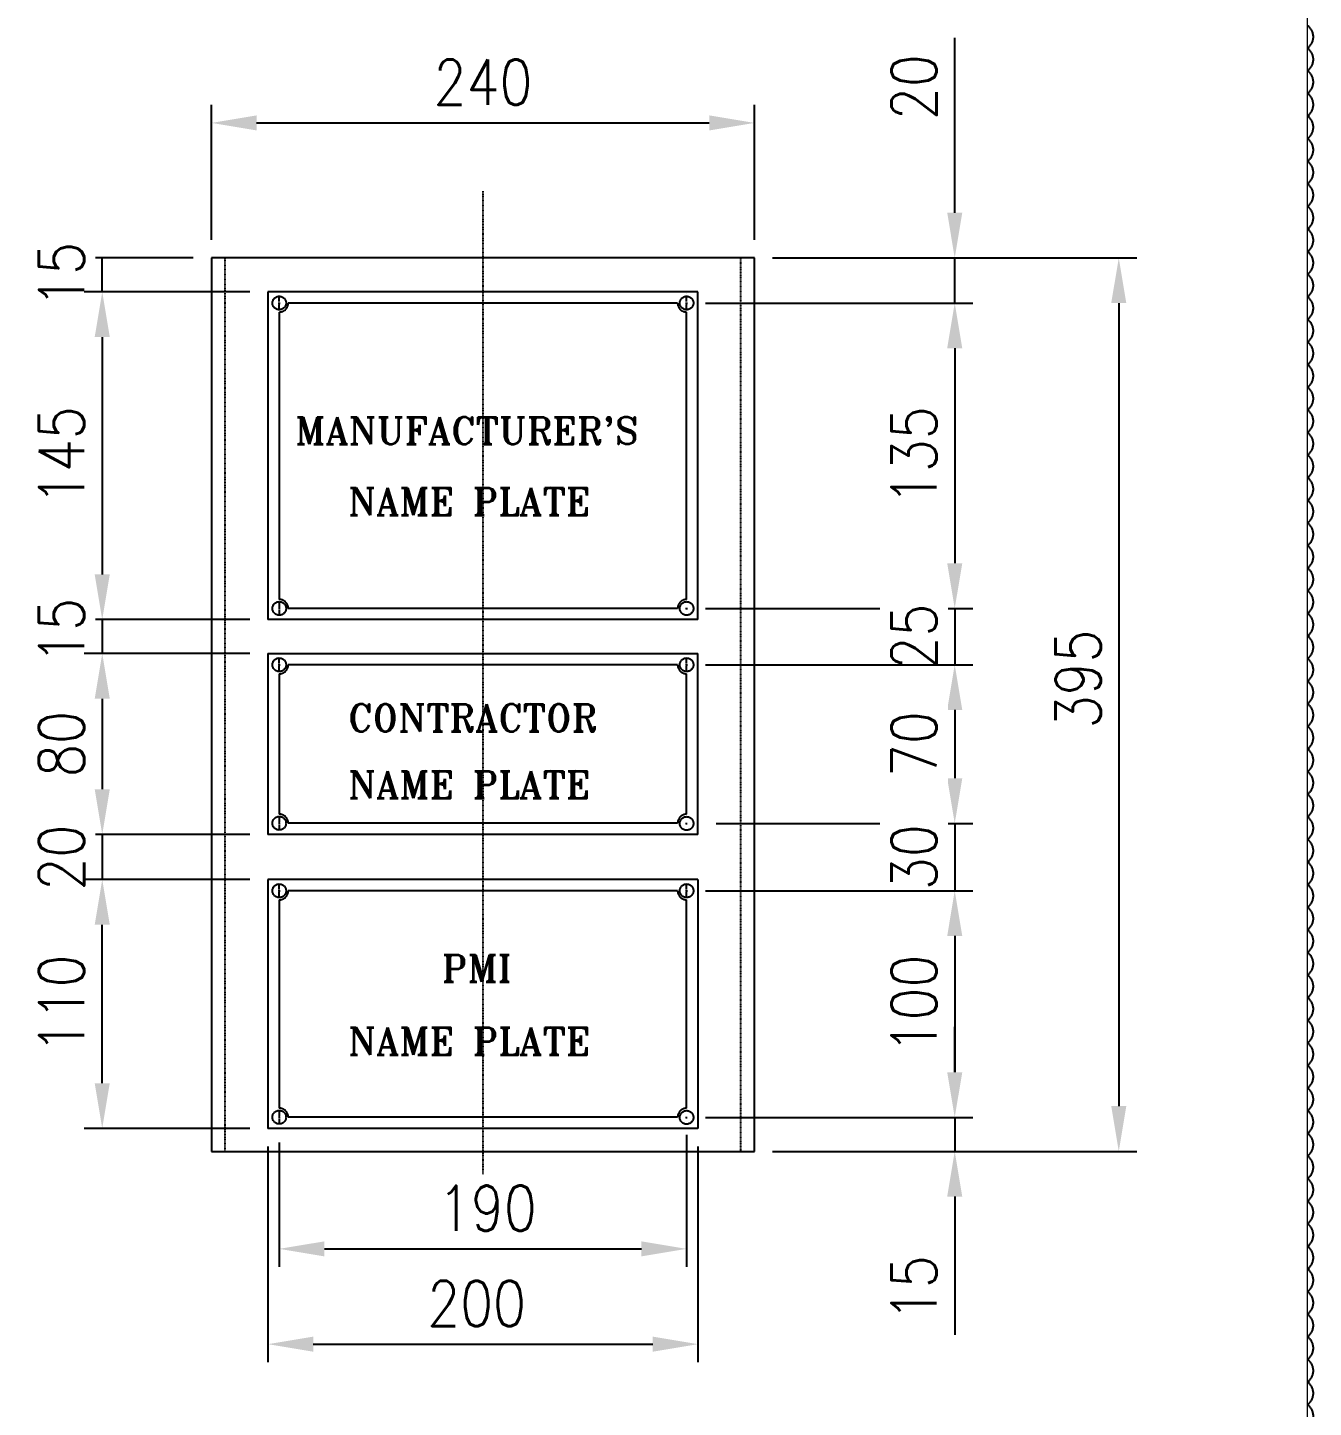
# Model space of a CAD drawing. Header units: inches. Extents: x -23478 to -9690, y -25762 to 11324.
# Drawn here: x -19189 to -18621, y 8364 to 8974 of the extents above; entities that cross this region are included whole.
import ezdxf

# ---------------------------------------------------------------- set-up
doc = ezdxf.new("R2010")
doc.units = ezdxf.units.IN
doc.header["$LTSCALE"] = 200
doc.header["$MEASUREMENT"] = 0
for name, pattern in [('CENTER', [2, 1.25, -0.25, 0.25, -0.25]), ('CENTER2', [1.125, 0.75, -0.125, 0.125, -0.125]), ('DASHED', [0.75, 0.5, -0.25]), ('DASHED2', [0.375, 0.25, -0.125])]:
    doc.linetypes.add(name, pattern=pattern)
doc.layers.add('CENTER', color=1, linetype='CENTER')
doc.layers.add('DIMENSION', color=8, linetype='Continuous')
doc.layers.add('OBJECT', color=7, linetype='Continuous', lineweight=18)
doc.styles.add('ROMANS', font='romans.shx', dxfattribs={"width": 0.85})
doc.styles.add('ROMANT', font='romant.shx')
doc.dimstyles.new('VEP-8$0', dxfattribs={"dimscale": 8, "dimtxt": 2.5, "dimasz": 2.5, "dimexe": 1, "dimexo": 1, "dimgap": 1, "dimtad": 1, "dimdec": 1, "dimlfac": -1, "dimzin": 9, "dimdsep": 46, "dimtxsty": 'ROMANS', "dimcen": 0, "dimclrd": 256, "dimclre": 256, "dimclrt": 3, "dimadec": 0, "dimazin": 2, "dimtfac": 1, "dimtdec": 1, "dimtmove": 0, "dimatfit": 3, "dimfxl": 1, "dimlwd": -1, "dimlwe": -1, "dimarcsym": 1})

# ---------------------------------------------------------------- blocks, each defined once
blk = doc.blocks.new('*U167')
at = {"layer": 'DIMENSION', "color": 0, "linetype": 'CENTER2', "transparency": 16777216}
for p, q in [((-0.32, 0), (-0.3002, 0)), ((0, 0.6004), (0, 3.122)), ((0.3002, 0), (0.32, 0)), ((0, -3.122), (0, -0.6004))]:
    blk.add_line(p, q, dxfattribs=at)
at = {"layer": 'DIMENSION', "color": 0, "linetype": 'Continuous', "transparency": 16777216}
for p, q in [((-0.3002, 0), (0.3002, 0)), ((0, -0.3002), (0, 0.3002))]:
    blk.add_line(p, q, dxfattribs=at)
blk = doc.blocks.new('*U168')
at = {"layer": 'DIMENSION', "color": 0, "linetype": 'CENTER2', "transparency": 16777216}
for p, q in [((-0.32, 0), (-0.3002, 0)), ((0, 0.6004), (0, 3.122)), ((0.3002, 0), (0.32, 0)), ((0, -3.122), (0, -0.6004))]:
    blk.add_line(p, q, dxfattribs=at)
at = {"layer": 'DIMENSION', "color": 0, "linetype": 'Continuous', "transparency": 16777216}
for p, q in [((-0.3002, 0), (0.3002, 0)), ((0, -0.3002), (0, 0.3002))]:
    blk.add_line(p, q, dxfattribs=at)
blk = doc.blocks.new('*U169')
at = {"layer": 'DIMENSION', "color": 0, "linetype": 'CENTER2', "transparency": 16777216}
for p, q in [((-0.32, 0), (-0.3002, 0)), ((0, 0.3002), (0, 0.32)), ((0.3002, 0), (0.32, 0)), ((0, -0.32), (0, -0.3002))]:
    blk.add_line(p, q, dxfattribs=at)
at = {"layer": 'DIMENSION', "color": 0, "linetype": 'Continuous', "transparency": 16777216}
for p, q in [((-0.3002, 0), (0.3002, 0)), ((0, -0.3002), (0, 0.3002))]:
    blk.add_line(p, q, dxfattribs=at)
blk = doc.blocks.new('*U170')
at = {"layer": 'DIMENSION', "color": 0, "linetype": 'CENTER2', "transparency": 16777216}
for p, q in [((-0.32, 0), (-0.3002, 0)), ((0, 0.6004), (0, 3.122)), ((0.3002, 0), (0.32, 0)), ((0, -3.122), (0, -0.6004))]:
    blk.add_line(p, q, dxfattribs=at)
at = {"layer": 'DIMENSION', "color": 0, "linetype": 'Continuous', "transparency": 16777216}
for p, q in [((-0.3002, 0), (0.3002, 0)), ((0, -0.3002), (0, 0.3002))]:
    blk.add_line(p, q, dxfattribs=at)
blk = doc.blocks.new('*U171')
at = {"layer": 'DIMENSION', "color": 0, "linetype": 'CENTER2', "transparency": 16777216}
for p, q in [((-0.32, 0), (-0.3002, 0)), ((0, 0.6004), (0, 3.122)), ((0.3002, 0), (0.32, 0)), ((0, -3.122), (0, -0.6004))]:
    blk.add_line(p, q, dxfattribs=at)
at = {"layer": 'DIMENSION', "color": 0, "linetype": 'Continuous', "transparency": 16777216}
for p, q in [((-0.3002, 0), (0.3002, 0)), ((0, -0.3002), (0, 0.3002))]:
    blk.add_line(p, q, dxfattribs=at)
blk = doc.blocks.new('*U172')
at = {"layer": 'DIMENSION', "color": 0, "linetype": 'CENTER2', "transparency": 16777216}
for p, q in [((-0.32, 0), (-0.3002, 0)), ((0, 0.6004), (0, 3.122)), ((0.3002, 0), (0.32, 0)), ((0, -3.122), (0, -0.6004))]:
    blk.add_line(p, q, dxfattribs=at)
at = {"layer": 'DIMENSION', "color": 0, "linetype": 'Continuous', "transparency": 16777216}
for p, q in [((-0.3002, 0), (0.3002, 0)), ((0, -0.3002), (0, 0.3002))]:
    blk.add_line(p, q, dxfattribs=at)
blk = doc.blocks.new('*U173')
at = {"layer": 'DIMENSION', "color": 0, "linetype": 'CENTER2', "transparency": 16777216}
for p, q in [((-0.32, 0), (-0.3002, 0)), ((0, 0.3002), (0, 0.32)), ((0.3002, 0), (0.32, 0)), ((0, -0.32), (0, -0.3002))]:
    blk.add_line(p, q, dxfattribs=at)
at = {"layer": 'DIMENSION', "color": 0, "linetype": 'Continuous', "transparency": 16777216}
for p, q in [((-0.3002, 0), (0.3002, 0)), ((0, -0.3002), (0, 0.3002))]:
    blk.add_line(p, q, dxfattribs=at)
blk = doc.blocks.new('*U174')
at = {"layer": 'DIMENSION', "color": 0, "linetype": 'CENTER2', "transparency": 16777216}
for p, q in [((-0.32, 0), (-0.3002, 0)), ((0, 0.6004), (0, 3.122)), ((0.3002, 0), (0.32, 0)), ((0, -3.122), (0, -0.6004))]:
    blk.add_line(p, q, dxfattribs=at)
at = {"layer": 'DIMENSION', "color": 0, "linetype": 'Continuous', "transparency": 16777216}
for p, q in [((-0.3002, 0), (0.3002, 0)), ((0, -0.3002), (0, 0.3002))]:
    blk.add_line(p, q, dxfattribs=at)
blk = doc.blocks.new('*U175')
at = {"layer": 'DIMENSION', "color": 0, "linetype": 'CENTER2', "transparency": 16777216}
for p, q in [((-0.32, 0), (-0.3002, 0)), ((0, 0.6004), (0, 3.122)), ((0.3002, 0), (0.32, 0)), ((0, -3.122), (0, -0.6004))]:
    blk.add_line(p, q, dxfattribs=at)
at = {"layer": 'DIMENSION', "color": 0, "linetype": 'Continuous', "transparency": 16777216}
for p, q in [((-0.3002, 0), (0.3002, 0)), ((0, -0.3002), (0, 0.3002))]:
    blk.add_line(p, q, dxfattribs=at)
blk = doc.blocks.new('*U176')
at = {"layer": 'DIMENSION', "color": 0, "linetype": 'CENTER2', "transparency": 16777216}
for p, q in [((-0.32, 0), (-0.3002, 0)), ((0, 0.6004), (0, 3.122)), ((0.3002, 0), (0.32, 0)), ((0, -3.122), (0, -0.6004))]:
    blk.add_line(p, q, dxfattribs=at)
at = {"layer": 'DIMENSION', "color": 0, "linetype": 'Continuous', "transparency": 16777216}
for p, q in [((-0.3002, 0), (0.3002, 0)), ((0, -0.3002), (0, 0.3002))]:
    blk.add_line(p, q, dxfattribs=at)
blk = doc.blocks.new('*U177')
at = {"layer": 'DIMENSION', "color": 0, "linetype": 'CENTER2', "transparency": 16777216}
for p, q in [((-0.32, 0), (-0.3002, 0)), ((0, 0.3002), (0, 0.32)), ((0.3002, 0), (0.32, 0)), ((0, -0.32), (0, -0.3002))]:
    blk.add_line(p, q, dxfattribs=at)
at = {"layer": 'DIMENSION', "color": 0, "linetype": 'Continuous', "transparency": 16777216}
for p, q in [((-0.3002, 0), (0.3002, 0)), ((0, -0.3002), (0, 0.3002))]:
    blk.add_line(p, q, dxfattribs=at)
blk = doc.blocks.new('*U178')
at = {"layer": 'DIMENSION', "color": 0, "linetype": 'CENTER2', "transparency": 16777216}
for p, q in [((-0.32, 0), (-0.3002, 0)), ((0, 0.6004), (0, 3.122)), ((0.3002, 0), (0.32, 0)), ((0, -3.122), (0, -0.6004))]:
    blk.add_line(p, q, dxfattribs=at)
at = {"layer": 'DIMENSION', "color": 0, "linetype": 'Continuous', "transparency": 16777216}
for p, q in [((-0.3002, 0), (0.3002, 0)), ((0, -0.3002), (0, 0.3002))]:
    blk.add_line(p, q, dxfattribs=at)
blk = doc.blocks.new('*D179')
at = {"layer": 'Defpoints', "color": 0, "linetype": 'DASHED2', "transparency": 16777216}
for p in [(-19108.01, 8872.4), (-19083, 8857.39)]:
    blk.add_point(p, dxfattribs=at)
at = {"layer": 'DIMENSION', "transparency": 16777216}
for p, q in [((-19116.01, 8872.4), (-19164.28, 8872.4)), ((-19156.28, 8857.39), (-19156.28, 8872.4)), ((-19091, 8857.39), (-19164.28, 8857.39))]:
    blk.add_line(p, q, dxfattribs=at)
at = {"layer": 'DIMENSION', "color": 3, "linetype": 'DASHED2', "transparency": 16777216, "insert": (-19174.28, 8864.89), "char_height": 20, "attachment_point": 5, "rotation": 90, "style": 'ROMANS', "bg_fill": 3, "box_fill_scale": 1.25, "bg_fill_color": 256, "bg_fill_true_color": 13158600, "bg_fill_transparency": 0}
blk.add_mtext('15', dxfattribs=at)
at = {"layer": 'Defpoints', "color": 0, "linetype": 'DASHED2', "transparency": 16777216}
blk.add_point((-19156.28, 8872.4), dxfattribs=at)
blk = doc.blocks.new('*D180')
at = {"layer": 'Defpoints', "color": 0, "linetype": 'DASHED2', "transparency": 16777216}
for p in [(-19083, 8857.39), (-19156.28, 8712.39), (-19083, 8712.39)]:
    blk.add_point(p, dxfattribs=at)
at = {"layer": 'DIMENSION', "transparency": 16777216}
for p, q in [((-19091, 8857.39), (-19164.28, 8857.39)), ((-19156.28, 8837.39), (-19156.28, 8732.39)), ((-19091, 8712.39), (-19164.28, 8712.39))]:
    blk.add_line(p, q, dxfattribs=at)
at = {"layer": 'DIMENSION', "linetype": 'DASHED2', "transparency": 16777216}
for points in [[(-19159.62, 8837.39), (-19152.95, 8837.39), (-19156.28, 8857.39)], [(-19159.62, 8732.39), (-19152.95, 8732.39), (-19156.28, 8712.39)]]:
    blk.add_solid(points, dxfattribs=at)
at = {"layer": 'DIMENSION', "color": 3, "linetype": 'DASHED2', "transparency": 16777216, "insert": (-19174.28, 8784.89), "char_height": 20, "attachment_point": 5, "rotation": 90, "style": 'ROMANS', "bg_fill": 3, "box_fill_scale": 1.25, "bg_fill_color": 256, "bg_fill_true_color": 13158600, "bg_fill_transparency": 0}
blk.add_mtext('145', dxfattribs=at)
blk = doc.blocks.new('*D182')
at = {"layer": 'Defpoints', "color": 0, "linetype": 'DASHED2', "transparency": 16777216}
for p in [(-19083, 8712.39), (-19083, 8697.38)]:
    blk.add_point(p, dxfattribs=at)
at = {"layer": 'DIMENSION', "transparency": 16777216}
for p, q in [((-19091, 8712.39), (-19164.28, 8712.39)), ((-19156.28, 8712.39), (-19156.28, 8697.38)), ((-19091, 8697.38), (-19164.28, 8697.38))]:
    blk.add_line(p, q, dxfattribs=at)
at = {"layer": 'DIMENSION', "color": 3, "linetype": 'DASHED2', "transparency": 16777216, "insert": (-19174.28, 8707.4), "char_height": 20, "attachment_point": 5, "rotation": 90, "style": 'ROMANS', "bg_fill": 3, "box_fill_scale": 1.25, "bg_fill_color": 256, "bg_fill_true_color": 13158600, "bg_fill_transparency": 0}
blk.add_mtext('15', dxfattribs=at)
at = {"layer": 'Defpoints', "color": 0, "linetype": 'DASHED2', "transparency": 16777216}
blk.add_point((-19156.28, 8697.38), dxfattribs=at)
blk = doc.blocks.new('*D183')
at = {"layer": 'Defpoints', "color": 0, "linetype": 'DASHED2', "transparency": 16777216}
for p in [(-19083, 8697.38), (-19156.28, 8617.38), (-19083, 8617.38)]:
    blk.add_point(p, dxfattribs=at)
at = {"layer": 'DIMENSION', "transparency": 16777216}
for p, q in [((-19091, 8697.38), (-19164.28, 8697.38)), ((-19156.28, 8677.38), (-19156.28, 8637.38)), ((-19091, 8617.38), (-19164.28, 8617.38))]:
    blk.add_line(p, q, dxfattribs=at)
at = {"layer": 'DIMENSION', "linetype": 'DASHED2', "transparency": 16777216}
for points in [[(-19159.62, 8677.38), (-19152.95, 8677.38), (-19156.28, 8697.38)], [(-19159.62, 8637.38), (-19152.95, 8637.38), (-19156.28, 8617.38)]]:
    blk.add_solid(points, dxfattribs=at)
at = {"layer": 'DIMENSION', "color": 3, "linetype": 'DASHED2', "transparency": 16777216, "insert": (-19174.28, 8657.38), "char_height": 20, "attachment_point": 5, "rotation": 90, "style": 'ROMANS', "bg_fill": 3, "box_fill_scale": 1.25, "bg_fill_color": 256, "bg_fill_true_color": 13158600, "bg_fill_transparency": 0}
blk.add_mtext('80', dxfattribs=at)
blk = doc.blocks.new('*D184')
at = {"layer": 'Defpoints', "color": 0, "linetype": 'DASHED2', "transparency": 16777216}
for p in [(-19083, 8617.38), (-19083, 8597.42)]:
    blk.add_point(p, dxfattribs=at)
at = {"layer": 'DIMENSION', "transparency": 16777216}
for p, q in [((-19091, 8617.38), (-19164.28, 8617.38)), ((-19156.28, 8617.38), (-19156.28, 8597.42)), ((-19091, 8597.42), (-19164.28, 8597.42))]:
    blk.add_line(p, q, dxfattribs=at)
at = {"layer": 'DIMENSION', "color": 3, "linetype": 'DASHED2', "transparency": 16777216, "insert": (-19174.28, 8607.11), "char_height": 20, "attachment_point": 5, "rotation": 90, "style": 'ROMANS', "bg_fill": 3, "box_fill_scale": 1.25, "bg_fill_color": 256, "bg_fill_true_color": 13158600, "bg_fill_transparency": 0}
blk.add_mtext('20', dxfattribs=at)
at = {"layer": 'Defpoints', "color": 0, "linetype": 'DASHED2', "transparency": 16777216}
blk.add_point((-19156.28, 8597.42), dxfattribs=at)
blk = doc.blocks.new('*D185')
at = {"layer": 'Defpoints', "color": 0, "linetype": 'DASHED2', "transparency": 16777216}
for p in [(-19156.28, 8597.42), (-19083, 8597.42), (-19083, 8487.35)]:
    blk.add_point(p, dxfattribs=at)
at = {"layer": 'DIMENSION', "transparency": 16777216}
for p, q in [((-19091, 8597.42), (-19164.28, 8597.42)), ((-19156.28, 8507.35), (-19156.28, 8577.42)), ((-19091, 8487.35), (-19164.28, 8487.35))]:
    blk.add_line(p, q, dxfattribs=at)
at = {"layer": 'DIMENSION', "linetype": 'DASHED2', "transparency": 16777216}
for points in [[(-19159.62, 8577.42), (-19152.95, 8577.42), (-19156.28, 8597.42)], [(-19159.62, 8507.35), (-19152.95, 8507.35), (-19156.28, 8487.35)]]:
    blk.add_solid(points, dxfattribs=at)
at = {"layer": 'DIMENSION', "color": 3, "linetype": 'DASHED2', "transparency": 16777216, "insert": (-19174.28, 8542.38), "char_height": 20, "attachment_point": 5, "rotation": 90, "style": 'ROMANS', "bg_fill": 3, "box_fill_scale": 1.25, "bg_fill_color": 256, "bg_fill_true_color": 13158600, "bg_fill_transparency": 0}
blk.add_mtext('110', dxfattribs=at)
blk = doc.blocks.new('*D186')
at = {"layer": 'Defpoints', "color": 0, "linetype": 'DASHED2', "transparency": 16777216}
for p in [(-18867.85, 8872.4), (-18867.85, 8477.19), (-18706.78, 8477.19)]:
    blk.add_point(p, dxfattribs=at)
at = {"layer": 'DIMENSION', "transparency": 16777216}
for p, q in [((-18859.85, 8872.4), (-18698.78, 8872.4)), ((-18706.78, 8852.4), (-18706.78, 8497.19)), ((-18859.85, 8477.19), (-18698.78, 8477.19))]:
    blk.add_line(p, q, dxfattribs=at)
at = {"layer": 'DIMENSION', "linetype": 'DASHED2', "transparency": 16777216}
for points in [[(-18710.12, 8852.4), (-18703.45, 8852.4), (-18706.78, 8872.4)], [(-18710.12, 8497.19), (-18703.45, 8497.19), (-18706.78, 8477.19)]]:
    blk.add_solid(points, dxfattribs=at)
at = {"layer": 'DIMENSION', "color": 3, "linetype": 'DASHED2', "transparency": 16777216, "insert": (-18724.78, 8686.18), "char_height": 20, "attachment_point": 5, "rotation": 90, "style": 'ROMANS', "bg_fill": 3, "box_fill_scale": 1.25, "bg_fill_color": 256, "bg_fill_true_color": 13158600, "bg_fill_transparency": 0}
blk.add_mtext('395', dxfattribs=at)
blk = doc.blocks.new('*D187')
at = {"layer": 'Defpoints', "color": 0, "linetype": 'DASHED2', "transparency": 16777216}
for p in [(-18867.85, 8872.4), (-18897.55, 8852.44), (-18779.32, 8852.44)]:
    blk.add_point(p, dxfattribs=at)
at = {"layer": 'DIMENSION', "transparency": 16777216}
for p, q in [((-18779.32, 8892.4), (-18779.32, 8969.69)), ((-18859.85, 8872.4), (-18771.32, 8872.4)), ((-18779.32, 8852.44), (-18779.32, 8872.4)), ((-18889.55, 8852.44), (-18771.32, 8852.44)), ((-18779.32, 8832.44), (-18779.32, 8812.44))]:
    blk.add_line(p, q, dxfattribs=at)
at = {"layer": 'DIMENSION', "linetype": 'DASHED2', "transparency": 16777216}
for points in [[(-18782.65, 8892.4), (-18775.98, 8892.4), (-18779.32, 8872.4)], [(-18782.65, 8832.44), (-18775.98, 8832.44), (-18779.32, 8852.44)]]:
    blk.add_solid(points, dxfattribs=at)
at = {"layer": 'DIMENSION', "color": 3, "linetype": 'DASHED2', "transparency": 16777216, "insert": (-18797.32, 8947.93), "char_height": 20, "attachment_point": 5, "rotation": 90, "style": 'ROMANS', "bg_fill": 3, "box_fill_scale": 1.25, "bg_fill_color": 256, "bg_fill_true_color": 13158600, "bg_fill_transparency": 0}
blk.add_mtext('20', dxfattribs=at)
blk = doc.blocks.new('*D188')
at = {"layer": 'Defpoints', "color": 0, "linetype": 'DASHED2', "transparency": 16777216}
for p in [(-18897.55, 8852.44), (-18897.55, 8717.35), (-18779.32, 8717.35)]:
    blk.add_point(p, dxfattribs=at)
at = {"layer": 'DIMENSION', "transparency": 16777216}
for p, q in [((-18889.55, 8852.44), (-18771.32, 8852.44)), ((-18779.32, 8832.44), (-18779.32, 8737.35)), ((-18889.55, 8717.35), (-18771.32, 8717.35))]:
    blk.add_line(p, q, dxfattribs=at)
at = {"layer": 'DIMENSION', "linetype": 'DASHED2', "transparency": 16777216}
for points in [[(-18782.65, 8832.44), (-18775.98, 8832.44), (-18779.32, 8852.44)], [(-18782.65, 8737.35), (-18775.98, 8737.35), (-18779.32, 8717.35)]]:
    blk.add_solid(points, dxfattribs=at)
at = {"layer": 'DIMENSION', "color": 3, "linetype": 'DASHED2', "transparency": 16777216, "insert": (-18797.32, 8784.89), "char_height": 20, "attachment_point": 5, "rotation": 90, "style": 'ROMANS', "bg_fill": 3, "box_fill_scale": 1.25, "bg_fill_color": 256, "bg_fill_true_color": 13158600, "bg_fill_transparency": 0}
blk.add_mtext('135', dxfattribs=at)
blk = doc.blocks.new('*D189')
at = {"layer": 'Defpoints', "color": 0, "linetype": 'DASHED2', "transparency": 16777216}
for p in [(-18897.55, 8717.35), (-18897.55, 8692.43)]:
    blk.add_point(p, dxfattribs=at)
at = {"layer": 'DIMENSION', "transparency": 16777216}
for p, q in [((-18889.55, 8717.35), (-18771.32, 8717.35)), ((-18779.32, 8717.35), (-18779.32, 8692.43)), ((-18889.55, 8692.43), (-18771.32, 8692.43))]:
    blk.add_line(p, q, dxfattribs=at)
at = {"layer": 'DIMENSION', "color": 3, "linetype": 'DASHED2', "transparency": 16777216, "insert": (-18797.32, 8704.89), "char_height": 20, "attachment_point": 5, "rotation": 90, "style": 'ROMANS', "bg_fill": 3, "box_fill_scale": 1.25, "bg_fill_color": 256, "bg_fill_true_color": 13158600, "bg_fill_transparency": 0}
blk.add_mtext('25', dxfattribs=at)
at = {"layer": 'Defpoints', "color": 0, "linetype": 'DASHED2', "transparency": 16777216}
blk.add_point((-18779.32, 8692.43), dxfattribs=at)
blk = doc.blocks.new('*D190')
at = {"layer": 'Defpoints', "color": 0, "linetype": 'DASHED2', "transparency": 16777216}
for p in [(-18897.55, 8692.43), (-18892.86, 8622.24), (-18779.32, 8622.24)]:
    blk.add_point(p, dxfattribs=at)
at = {"layer": 'DIMENSION', "transparency": 16777216}
for p, q in [((-18889.55, 8692.43), (-18771.32, 8692.43)), ((-18779.32, 8672.43), (-18779.32, 8642.24)), ((-18884.86, 8622.24), (-18771.32, 8622.24))]:
    blk.add_line(p, q, dxfattribs=at)
at = {"layer": 'DIMENSION', "linetype": 'DASHED2', "transparency": 16777216}
for points in [[(-18782.65, 8672.43), (-18775.98, 8672.43), (-18779.32, 8692.43)], [(-18782.65, 8642.24), (-18775.98, 8642.24), (-18779.32, 8622.24)]]:
    blk.add_solid(points, dxfattribs=at)
at = {"layer": 'DIMENSION', "color": 3, "linetype": 'DASHED2', "transparency": 16777216, "insert": (-18797.32, 8657.34), "char_height": 20, "attachment_point": 5, "rotation": 90, "style": 'ROMANS', "bg_fill": 3, "box_fill_scale": 1.25, "bg_fill_color": 256, "bg_fill_true_color": 13158600, "bg_fill_transparency": 0}
blk.add_mtext('70', dxfattribs=at)
blk = doc.blocks.new('*D191')
at = {"layer": 'Defpoints', "color": 0, "linetype": 'DASHED2', "transparency": 16777216}
for p in [(-18892.86, 8622.24), (-18897.55, 8592.46)]:
    blk.add_point(p, dxfattribs=at)
at = {"layer": 'DIMENSION', "transparency": 16777216}
for p, q in [((-18884.86, 8622.24), (-18771.32, 8622.24)), ((-18779.32, 8622.24), (-18779.32, 8592.46)), ((-18889.55, 8592.46), (-18771.32, 8592.46))]:
    blk.add_line(p, q, dxfattribs=at)
at = {"layer": 'DIMENSION', "color": 3, "linetype": 'DASHED2', "transparency": 16777216, "insert": (-18797.32, 8607.35), "char_height": 20, "attachment_point": 5, "rotation": 90, "style": 'ROMANS', "bg_fill": 3, "box_fill_scale": 1.25, "bg_fill_color": 256, "bg_fill_true_color": 13158600, "bg_fill_transparency": 0}
blk.add_mtext('30', dxfattribs=at)
at = {"layer": 'Defpoints', "color": 0, "linetype": 'DASHED2', "transparency": 16777216}
blk.add_point((-18779.32, 8592.46), dxfattribs=at)
blk = doc.blocks.new('*D192')
at = {"layer": 'Defpoints', "color": 0, "linetype": 'DASHED2', "transparency": 16777216}
for p in [(-18897.55, 8592.46), (-18897.57, 8492.21), (-18779.32, 8492.21)]:
    blk.add_point(p, dxfattribs=at)
at = {"layer": 'DIMENSION', "transparency": 16777216}
for p, q in [((-18889.55, 8592.46), (-18771.32, 8592.46)), ((-18779.32, 8572.46), (-18779.32, 8512.21)), ((-18889.57, 8492.21), (-18771.32, 8492.21))]:
    blk.add_line(p, q, dxfattribs=at)
at = {"layer": 'DIMENSION', "linetype": 'DASHED2', "transparency": 16777216}
for points in [[(-18782.65, 8572.46), (-18775.98, 8572.46), (-18779.32, 8592.46)], [(-18782.65, 8512.21), (-18775.98, 8512.21), (-18779.32, 8492.21)]]:
    blk.add_solid(points, dxfattribs=at)
at = {"layer": 'DIMENSION', "color": 3, "linetype": 'DASHED2', "transparency": 16777216, "insert": (-18797.32, 8542.34), "char_height": 20, "attachment_point": 5, "rotation": 90, "style": 'ROMANS', "bg_fill": 3, "box_fill_scale": 1.25, "bg_fill_color": 256, "bg_fill_true_color": 13158600, "bg_fill_transparency": 0}
blk.add_mtext('100', dxfattribs=at)
blk = doc.blocks.new('*D193')
at = {"layer": 'Defpoints', "color": 0, "linetype": 'DASHED2', "transparency": 16777216}
for p in [(-18897.57, 8492.21), (-18867.85, 8477.19), (-18779.32, 8477.19)]:
    blk.add_point(p, dxfattribs=at)
at = {"layer": 'DIMENSION', "transparency": 16777216}
for p, q in [((-18779.32, 8512.21), (-18779.32, 8532.21)), ((-18889.57, 8492.21), (-18771.32, 8492.21)), ((-18779.32, 8492.21), (-18779.32, 8477.19)), ((-18859.85, 8477.19), (-18771.32, 8477.19)), ((-18779.32, 8457.19), (-18779.32, 8396.09))]:
    blk.add_line(p, q, dxfattribs=at)
at = {"layer": 'DIMENSION', "linetype": 'DASHED2', "transparency": 16777216}
for points in [[(-18782.65, 8512.21), (-18775.98, 8512.21), (-18779.32, 8492.21)], [(-18782.65, 8457.19), (-18775.98, 8457.19), (-18779.32, 8477.19)]]:
    blk.add_solid(points, dxfattribs=at)
at = {"layer": 'DIMENSION', "color": 3, "linetype": 'DASHED2', "transparency": 16777216, "insert": (-18797.32, 8416.64), "char_height": 20, "attachment_point": 5, "rotation": 90, "style": 'ROMANS', "bg_fill": 3, "box_fill_scale": 1.25, "bg_fill_color": 256, "bg_fill_true_color": 13158600, "bg_fill_transparency": 0}
blk.add_mtext('15', dxfattribs=at)
blk = doc.blocks.new('*D194')
at = {"layer": 'Defpoints', "color": 0, "linetype": 'DASHED2', "transparency": 16777216}
for p in [(-18897.89, 8492.53), (-19078.01, 8489.18), (-18897.89, 8434.06)]:
    blk.add_point(p, dxfattribs=at)
at = {"layer": 'DIMENSION', "transparency": 16777216}
for p, q in [((-18897.89, 8484.53), (-18897.89, 8426.06)), ((-19078.01, 8481.18), (-19078.01, 8426.06)), ((-19058.01, 8434.06), (-18917.89, 8434.06))]:
    blk.add_line(p, q, dxfattribs=at)
at = {"layer": 'DIMENSION', "linetype": 'DASHED2', "transparency": 16777216}
for points in [[(-19058.01, 8437.39), (-19058.01, 8430.73), (-19078.01, 8434.06)], [(-18917.89, 8437.39), (-18917.89, 8430.73), (-18897.89, 8434.06)]]:
    blk.add_solid(points, dxfattribs=at)
at = {"layer": 'DIMENSION', "color": 3, "linetype": 'DASHED2', "transparency": 16777216, "insert": (-18985.97, 8452.06), "char_height": 20, "attachment_point": 5, "style": 'ROMANS', "bg_fill": 3, "box_fill_scale": 1.25, "bg_fill_color": 256, "bg_fill_true_color": 13158600, "bg_fill_transparency": 0}
blk.add_mtext('190', dxfattribs=at)
blk = doc.blocks.new('*D195')
at = {"layer": 'Defpoints', "color": 0, "linetype": 'DASHED2', "transparency": 16777216}
for p in [(-19083, 8487.35), (-18892.86, 8487.35), (-18892.86, 8391.91)]:
    blk.add_point(p, dxfattribs=at)
at = {"layer": 'DIMENSION', "transparency": 16777216}
for p, q in [((-19083, 8479.35), (-19083, 8383.91)), ((-18892.86, 8479.35), (-18892.86, 8383.91)), ((-19063, 8391.91), (-18912.86, 8391.91))]:
    blk.add_line(p, q, dxfattribs=at)
at = {"layer": 'DIMENSION', "linetype": 'DASHED2', "transparency": 16777216}
for points in [[(-19063, 8395.24), (-19063, 8388.57), (-19083, 8391.91)], [(-18912.86, 8395.24), (-18912.86, 8388.57), (-18892.86, 8391.91)]]:
    blk.add_solid(points, dxfattribs=at)
at = {"layer": 'DIMENSION', "color": 3, "linetype": 'DASHED2', "transparency": 16777216, "insert": (-18990.76, 8409.91), "char_height": 20, "attachment_point": 5, "style": 'ROMANS', "bg_fill": 3, "box_fill_scale": 1.25, "bg_fill_color": 256, "bg_fill_true_color": 13158600, "bg_fill_transparency": 0}
blk.add_mtext('200', dxfattribs=at)
blk = doc.blocks.new('*D181')
at = {"layer": 'Defpoints', "color": 0, "linetype": 'DASHED2', "transparency": 16777216}
for p in [(-18867.85, 8932.11), (-19108.01, 8872.4), (-18867.85, 8872.4)]:
    blk.add_point(p, dxfattribs=at)
at = {"layer": 'DIMENSION', "transparency": 16777216}
for p, q in [((-19108.01, 8880.4), (-19108.01, 8940.11)), ((-18867.85, 8880.4), (-18867.85, 8940.11)), ((-19088.01, 8932.11), (-18887.85, 8932.11))]:
    blk.add_line(p, q, dxfattribs=at)
at = {"layer": 'DIMENSION', "linetype": 'DASHED2', "transparency": 16777216}
for points in [[(-19088.01, 8935.44), (-19088.01, 8928.78), (-19108.01, 8932.11)], [(-18887.85, 8935.44), (-18887.85, 8928.78), (-18867.85, 8932.11)]]:
    blk.add_solid(points, dxfattribs=at)
at = {"layer": 'DIMENSION', "color": 3, "linetype": 'DASHED2', "transparency": 16777216, "insert": (-18987.93, 8950.11), "char_height": 20, "attachment_point": 5, "style": 'ROMANS', "bg_fill": 3, "box_fill_scale": 1.25, "bg_fill_color": 256, "bg_fill_true_color": 13158600, "bg_fill_transparency": 0}
blk.add_mtext('240', dxfattribs=at)

msp = doc.modelspace()

# ---------------------------------------------------------------- linework, layer by layer
at = {"layer": 'CENTER', "linetype": 'CENTER', "ltscale": 0.0001}
msp.add_line((-18987.93, 8901.92), (-18987.93, 8458.31), dxfattribs=at)
at = {"layer": 'DIMENSION', "color": 150, "linetype": 'DASHED', "ltscale": 10}
for p, q in [((-18867.85, 8872.4), (-19108.01, 8872.4)), ((-19108.01, 8872.4), (-19108.01, 8477.19)), ((-18867.85, 8477.19), (-18867.85, 8872.4)), ((-19108.01, 8477.19), (-18867.85, 8477.19))]:
    msp.add_line(p, q, dxfattribs=at)
at = {"layer": 'DIMENSION', "color": 2, "linetype": 'DASHED', "ltscale": 10}
for p, q in [((-19083, 8857.39), (-19083, 8712.39)), ((-18892.86, 8857.39), (-19083, 8857.39)), ((-18892.86, 8712.39), (-18892.86, 8857.39)), ((-18901.86, 8852.44), (-19074, 8852.44)), ((-19078.01, 8848.44), (-19078.01, 8721.34)), ((-18897.86, 8721.34), (-18897.86, 8848.44)), ((-19077.99, 8717.35), (-19078.01, 8717.35)), ((-18901.86, 8717.35), (-19074, 8717.35)), ((-18897.86, 8717.35), (-18897.87, 8717.35)), ((-18892.86, 8712.39), (-19083, 8712.39)), ((-19083, 8697.38), (-19083, 8617.38)), ((-19083, 8697.38), (-18892.86, 8697.38)), ((-18892.86, 8617.38), (-18892.86, 8697.38)), ((-18901.86, 8692.43), (-19074, 8692.43)), ((-19077.99, 8688.44), (-19077.99, 8626.32)), ((-18897.87, 8626.32), (-18897.86, 8688.44)), ((-18901.86, 8622.33), (-19074, 8622.33)), ((-18892.86, 8617.38), (-19083, 8617.38)), ((-18892.86, 8597.42), (-19083, 8597.42)), ((-19083, 8597.42), (-19083, 8487.35)), ((-18892.86, 8597.42), (-18892.86, 8487.35)), ((-19077.99, 8588.47), (-19077.99, 8496.29)), ((-18901.86, 8592.46), (-19074, 8592.46)), ((-18897.88, 8496.29), (-18897.86, 8588.47)), ((-18901.86, 8492.3), (-19074, 8492.3)), ((-18892.86, 8487.35), (-19083, 8487.35))]:
    msp.add_line(p, q, dxfattribs=at)
at = {"layer": 'DIMENSION', "color": 6, "linetype": 'DASHED2'}
msp.add_lwpolyline([(-18623.33, 8975.17, -0.5206), (-18623.33, 8965.17, -0.5206), (-18623.33, 8955.17, -0.5206), (-18623.33, 8945.17, -0.5206), (-18623.33, 8935.17, -0.5206), (-18623.33, 8925.17, -0.5206), (-18623.33, 8915.17, -0.5206), (-18623.33, 8905.17, -0.5206), (-18623.33, 8895.17, -0.5206), (-18623.33, 8885.17, -0.5206), (-18623.33, 8875.17, -0.5206), (-18623.33, 8865.17, -0.5206), (-18623.33, 8855.17, -0.5206), (-18623.33, 8845.17, -0.5206), (-18623.33, 8835.17, -0.5206), (-18623.33, 8825.17, -0.5206), (-18623.33, 8815.17, -0.5206), (-18623.33, 8805.17, -0.5206), (-18623.33, 8795.17, -0.5206), (-18623.33, 8785.17, -0.5206), (-18623.33, 8775.17, -0.5206), (-18623.33, 8765.17, -0.5206), (-18623.33, 8755.17, -0.5206), (-18623.33, 8745.17, -0.5206), (-18623.33, 8735.17, -0.5206), (-18623.33, 8725.17, -0.5206), (-18623.33, 8715.17, -0.5206), (-18623.33, 8705.17, -0.5206), (-18623.33, 8695.17, -0.5206), (-18623.33, 8685.17, -0.5206), (-18623.33, 8675.17, -0.5206), (-18623.33, 8665.17, -0.5206), (-18623.33, 8655.17, -0.5206), (-18623.33, 8645.17, -0.5206), (-18623.33, 8635.17, -0.5206), (-18623.33, 8625.17, -0.5206), (-18623.33, 8615.17, -0.5206), (-18623.33, 8605.17, -0.5206), (-18623.33, 8595.17, -0.5206), (-18623.33, 8585.17, -0.5206), (-18623.33, 8575.17, -0.5206), (-18623.33, 8565.17, -0.5206), (-18623.33, 8555.17, -0.5206), (-18623.33, 8545.17, -0.5206), (-18623.33, 8535.17, -0.5206), (-18623.33, 8525.17, -0.5206), (-18623.33, 8515.17, -0.5206), (-18623.33, 8505.17, -0.5206), (-18623.33, 8495.17, -0.5206), (-18623.33, 8485.17, -0.5206), (-18623.33, 8475.17, -0.5206), (-18623.33, 8465.17, -0.5206), (-18623.33, 8455.17, -0.5206), (-18623.33, 8445.17, -0.5206), (-18623.33, 8435.17, -0.5206), (-18623.33, 8425.17, -0.5206), (-18623.33, 8415.17, -0.5206), (-18623.33, 8405.17, -0.5206), (-18623.33, 8395.17, -0.5206), (-18623.33, 8385.17, -0.5206), (-18623.33, 8375.17, -0.5206), (-18623.33, 8365.17, -0.5206), (-18623.33, 8355.17, -0.5206)], format="xyb", dxfattribs=at)
at = {"layer": 'DIMENSION', "color": 6, "linetype": 'DASHED', "ltscale": 10}
for centre in [(-19077.99, 8852.44), (-18897.87, 8852.44), (-19077.99, 8717.35), (-18897.87, 8717.35), (-19077.99, 8692.43), (-18897.87, 8692.43), (-19078.01, 8622.33), (-18897.89, 8622.24), (-19077.99, 8592.46), (-18897.87, 8592.46), (-19078.01, 8492.3), (-18897.89, 8492.21)]:
    msp.add_circle(centre, 3, dxfattribs=at)
msp.add_arc((-18897.87, 8852.44), 3.99, 89.7846, 90, dxfattribs=at)
at = {"layer": 'DIMENSION', "color": 2, "linetype": 'DASHED', "ltscale": 10}
for centre, start, end in [((-19077.99, 8852.44), 269.7846, 0), ((-18897.87, 8852.44), 180, 270.2154), ((-19077.99, 8717.35), 0, 90.2154), ((-18897.87, 8717.35), 89.7846, 180), ((-19077.99, 8692.43), 269.7846, 0), ((-18897.87, 8692.43), 180, 270.2154), ((-19077.99, 8622.33), 0, 90.2154), ((-18897.87, 8622.33), 89.7846, 180), ((-19077.99, 8592.46), 269.7846, 0), ((-18897.87, 8592.46), 180, 270.2154), ((-19077.99, 8492.3), 0, 90.2154), ((-18897.87, 8492.3), 89.7846, 180)]:
    msp.add_arc(centre, 3.99, start, end, dxfattribs=at)
at = {"layer": 'OBJECT', "color": 252, "lineweight": 15}
msp.add_line((-18623.33, 8237.31, 2), (-18623.34, 11204.03), dxfattribs=at)

# ---------------------------------------------------------------- block references
at = {"layer": 'DIMENSION', "color": 1, "linetype": 'CENTER2'}
for name, p in [('*U168', (-19077.99, 8852.44)), ('*U167', (-18897.87, 8852.44)), ('*U169', (-18897.87, 8717.35)), ('*U172', (-19077.99, 8692.43)), ('*U171', (-18897.87, 8692.43)), ('*U176', (-19077.99, 8592.46)), ('*U175', (-18897.87, 8592.46))]:
    msp.add_blockref(name, p, dxfattribs=at)
for name, p, rotation in [('*U170', (-19077.99, 8717.35), 180), ('*U174', (-19078.01, 8622.33), 179.9723075164954), ('*U173', (-18897.89, 8622.24), 359.9723075164953), ('*U178', (-19078.01, 8492.3), 179.9723075164954), ('*U177', (-18897.89, 8492.21), 359.9723075164953)]:
    msp.add_blockref(name, p, dxfattribs=dict(at, rotation=rotation))

# ---------------------------------------------------------------- texts
at = {"layer": 'DIMENSION', "color": 0, "linetype": 'DASHED', "ltscale": 10, "char_height": 12.008, "attachment_point": 1, "style": 'ROMANT'}
for s, insert, width in [("{\\C3;MANUFACTURER'S}", (-19070.99, 8801.98), 213.2683), ('{\\C3;NAME PLATE}', (-19047.57, 8770.66), 170.924), ('{\\C3;CONTRACTOR}', (-19047.57, 8674.95), 213.2683), ('{\\C3;NAME PLATE}', (-19047.57, 8645.42), 170.924), ('{\\C3;PMI}', (-19006.13, 8564.13), 49.77), ('{\\C3;NAME PLATE}', (-19047.57, 8531.91), 170.924)]:
    msp.add_mtext(s, dxfattribs=dict(at, insert=insert, width=width))

# ---------------------------------------------------------------- next in the draw order: dimensions: what is measured, and where the dimension line sits
at = {"layer": 'DIMENSION', "color": 6, "linetype": 'DASHED2'}
for base, p1, p2, picture, middle in [((-19156.28, 8872.4), (-19083, 8857.39), (-19108.01, 8872.4), '*D179', (-19156.28, 8864.89)), ((-18706.78, 8477.19), (-18867.85, 8872.4), (-18867.85, 8477.19), '*D186', (-18706.78, 8686.18))]:
    dim = msp.add_linear_dim(base=base, p1=p1, p2=p2, angle=90, dimstyle='VEP-8$0', override={"dimdec": 0, "dimfxl": 1.5, "dimtfill": 1}, dxfattribs=at)
    dim.commit()
    dim.dimension.update_dxf_attribs({"geometry": picture, "text_midpoint": middle, "dimtype": 160})

# ---------------------------------------------------------------- next in the draw order: dimensions: what is measured, and where the dimension line sits
for base, p1, p2, picture, middle in [((-18779.32, 8852.44), (-18867.85, 8872.4), (-18897.55, 8852.44), '*D187', (-18779.32, 8947.93)), ((-19156.28, 8712.39), (-19083, 8857.39), (-19083, 8712.39), '*D180', (-19156.28, 8784.89))]:
    dim = msp.add_linear_dim(base=base, p1=p1, p2=p2, angle=90, dimstyle='VEP-8$0', override={"dimdec": 0, "dimfxl": 1.5, "dimtfill": 1}, dxfattribs=at)
    dim.commit()
    dim.dimension.update_dxf_attribs({"geometry": picture, "text_midpoint": middle, "dimtype": 160})

# ---------------------------------------------------------------- next in the draw order: dimensions: what is measured, and where the dimension line sits
dim = msp.add_linear_dim(base=(-18779.32, 8717.35), p1=(-18897.55, 8852.44), p2=(-18897.55, 8717.35), angle=90, dimstyle='VEP-8$0', override={"dimdec": 0, "dimfxl": 1.5, "dimtfill": 1}, dxfattribs=at)
dim.commit()
dim.dimension.update_dxf_attribs({"geometry": '*D188', "text_midpoint": (-18797.32, 8784.89)})
dim = msp.add_linear_dim(base=(-19156.28, 8697.38), p1=(-19083, 8712.39), p2=(-19083, 8697.38), angle=90, dimstyle='VEP-8$0', override={"dimdec": 0, "dimfxl": 1.5, "dimtfill": 1}, dxfattribs=at)
dim.commit()
dim.dimension.update_dxf_attribs({"geometry": '*D182', "text_midpoint": (-19156.28, 8707.4), "dimtype": 160})

# ---------------------------------------------------------------- next in the draw order: dimensions: what is measured, and where the dimension line sits
dim = msp.add_linear_dim(base=(-18779.32, 8692.43), p1=(-18897.55, 8717.35), p2=(-18897.55, 8692.43), angle=90, dimstyle='VEP-8$0', override={"dimdec": 0, "dimfxl": 1.5, "dimtfill": 1}, dxfattribs=at)
dim.commit()
dim.dimension.update_dxf_attribs({"geometry": '*D189', "text_midpoint": (-18779.32, 8704.89), "dimtype": 160})
dim = msp.add_linear_dim(base=(-19156.28, 8617.38), p1=(-19083, 8697.38), p2=(-19083, 8617.38), angle=90, dimstyle='VEP-8$0', override={"dimdec": 0, "dimfxl": 1.5, "dimtfill": 1}, dxfattribs=at)
dim.commit()
dim.dimension.update_dxf_attribs({"geometry": '*D183', "text_midpoint": (-19174.28, 8657.38)})

# ---------------------------------------------------------------- next in the draw order: dimensions: what is measured, and where the dimension line sits
dim = msp.add_linear_dim(base=(-18779.32, 8622.24), p1=(-18897.55, 8692.43), p2=(-18892.86, 8622.24), angle=90, dimstyle='VEP-8$0', override={"dimdec": 0, "dimfxl": 1.5, "dimtfill": 1}, dxfattribs=at)
dim.commit()
dim.dimension.update_dxf_attribs({"geometry": '*D190', "text_midpoint": (-18797.32, 8657.34)})
dim = msp.add_linear_dim(base=(-19156.28, 8597.42), p1=(-19083, 8617.38), p2=(-19083, 8597.42), angle=90, dimstyle='VEP-8$0', override={"dimdec": 0, "dimfxl": 1.5, "dimtfill": 1}, dxfattribs=at)
dim.commit()
dim.dimension.update_dxf_attribs({"geometry": '*D184', "text_midpoint": (-19156.28, 8607.11), "dimtype": 160})

# ---------------------------------------------------------------- next in the draw order: dimensions: what is measured, and where the dimension line sits
dim = msp.add_linear_dim(base=(-18779.32, 8592.46), p1=(-18892.86, 8622.24), p2=(-18897.55, 8592.46), angle=90, dimstyle='VEP-8$0', override={"dimdec": 0, "dimfxl": 1.5, "dimtfill": 1}, dxfattribs=at)
dim.commit()
dim.dimension.update_dxf_attribs({"geometry": '*D191', "text_midpoint": (-18779.32, 8607.35), "dimtype": 160})
dim = msp.add_linear_dim(base=(-19156.28, 8597.42), p1=(-19083, 8487.35), p2=(-19083, 8597.42), angle=90, dimstyle='VEP-8$0', override={"dimdec": 0, "dimfxl": 1.5, "dimtfill": 1}, dxfattribs=at)
dim.commit()
dim.dimension.update_dxf_attribs({"geometry": '*D185', "text_midpoint": (-19174.28, 8542.38)})

# ---------------------------------------------------------------- next in the draw order: linework, layer by layer
at = {"layer": 'DIMENSION', "color": 4, "linetype": 'DASHED', "ltscale": 0.0001}
msp.add_line((-19102.01, 8872.4), (-19102.01, 8477.19), dxfattribs=at)

# ---------------------------------------------------------------- next in the draw order: dimensions: what is measured, and where the dimension line sits
at = {"layer": 'DIMENSION', "color": 6, "linetype": 'DASHED2'}
dim = msp.add_linear_dim(base=(-18779.32, 8492.21), p1=(-18897.55, 8592.46), p2=(-18897.57, 8492.21), angle=90, dimstyle='VEP-8$0', override={"dimdec": 0, "dimfxl": 1.5, "dimtfill": 1}, dxfattribs=at)
dim.commit()
dim.dimension.update_dxf_attribs({"geometry": '*D192', "text_midpoint": (-18797.32, 8542.34)})

# ---------------------------------------------------------------- next in the draw order: dimensions: what is measured, and where the dimension line sits
dim = msp.add_linear_dim(base=(-18779.32, 8477.19), p1=(-18897.57, 8492.21), p2=(-18867.85, 8477.19), angle=90, dimstyle='VEP-8$0', override={"dimdec": 0, "dimfxl": 1.5, "dimtfill": 1}, dxfattribs=at)
dim.commit()
dim.dimension.update_dxf_attribs({"geometry": '*D193', "text_midpoint": (-18779.32, 8416.64), "dimtype": 160})

# ---------------------------------------------------------------- next in the draw order: linework, layer by layer
at = {"layer": 'DIMENSION', "color": 4, "linetype": 'DASHED', "ltscale": 0.0001}
msp.add_line((-18873.85, 8477.19), (-18873.85, 8872.4), dxfattribs=at)

# ---------------------------------------------------------------- next in the draw order: dimensions: what is measured, and where the dimension line sits
at = {"layer": 'DIMENSION', "color": 6, "linetype": 'DASHED2'}
dim = msp.add_linear_dim(base=(-18897.89, 8434.06), p1=(-19078.01, 8489.18), p2=(-18897.89, 8492.53), text='190', dimstyle='VEP-8$0', override={"dimdec": 0, "dimfxl": 1.5, "dimtfill": 1}, dxfattribs=at)
dim.commit()
dim.dimension.update_dxf_attribs({"geometry": '*D194', "text_midpoint": (-18985.97, 8434.06), "dimtype": 160})

# ---------------------------------------------------------------- next in the draw order: dimensions: what is measured, and where the dimension line sits
dim = msp.add_linear_dim(base=(-18867.85, 8932.11), p1=(-19108.01, 8872.4), p2=(-18867.85, 8872.4), dimstyle='VEP-8$0', override={"dimdec": 0, "dimfxl": 1.5, "dimtfill": 1}, dxfattribs=at)
dim.commit()
dim.dimension.update_dxf_attribs({"geometry": '*D181', "text_midpoint": (-18987.93, 8950.11)})
dim = msp.add_linear_dim(base=(-18892.86, 8391.91), p1=(-19083, 8487.35), p2=(-18892.86, 8487.35), text='200', dimstyle='VEP-8$0', override={"dimdec": 0, "dimfxl": 1.5, "dimtfill": 1}, dxfattribs=at)
dim.commit()
dim.dimension.update_dxf_attribs({"geometry": '*D195', "text_midpoint": (-18990.76, 8391.91), "dimtype": 160})

doc.saveas('drawing.dxf')
